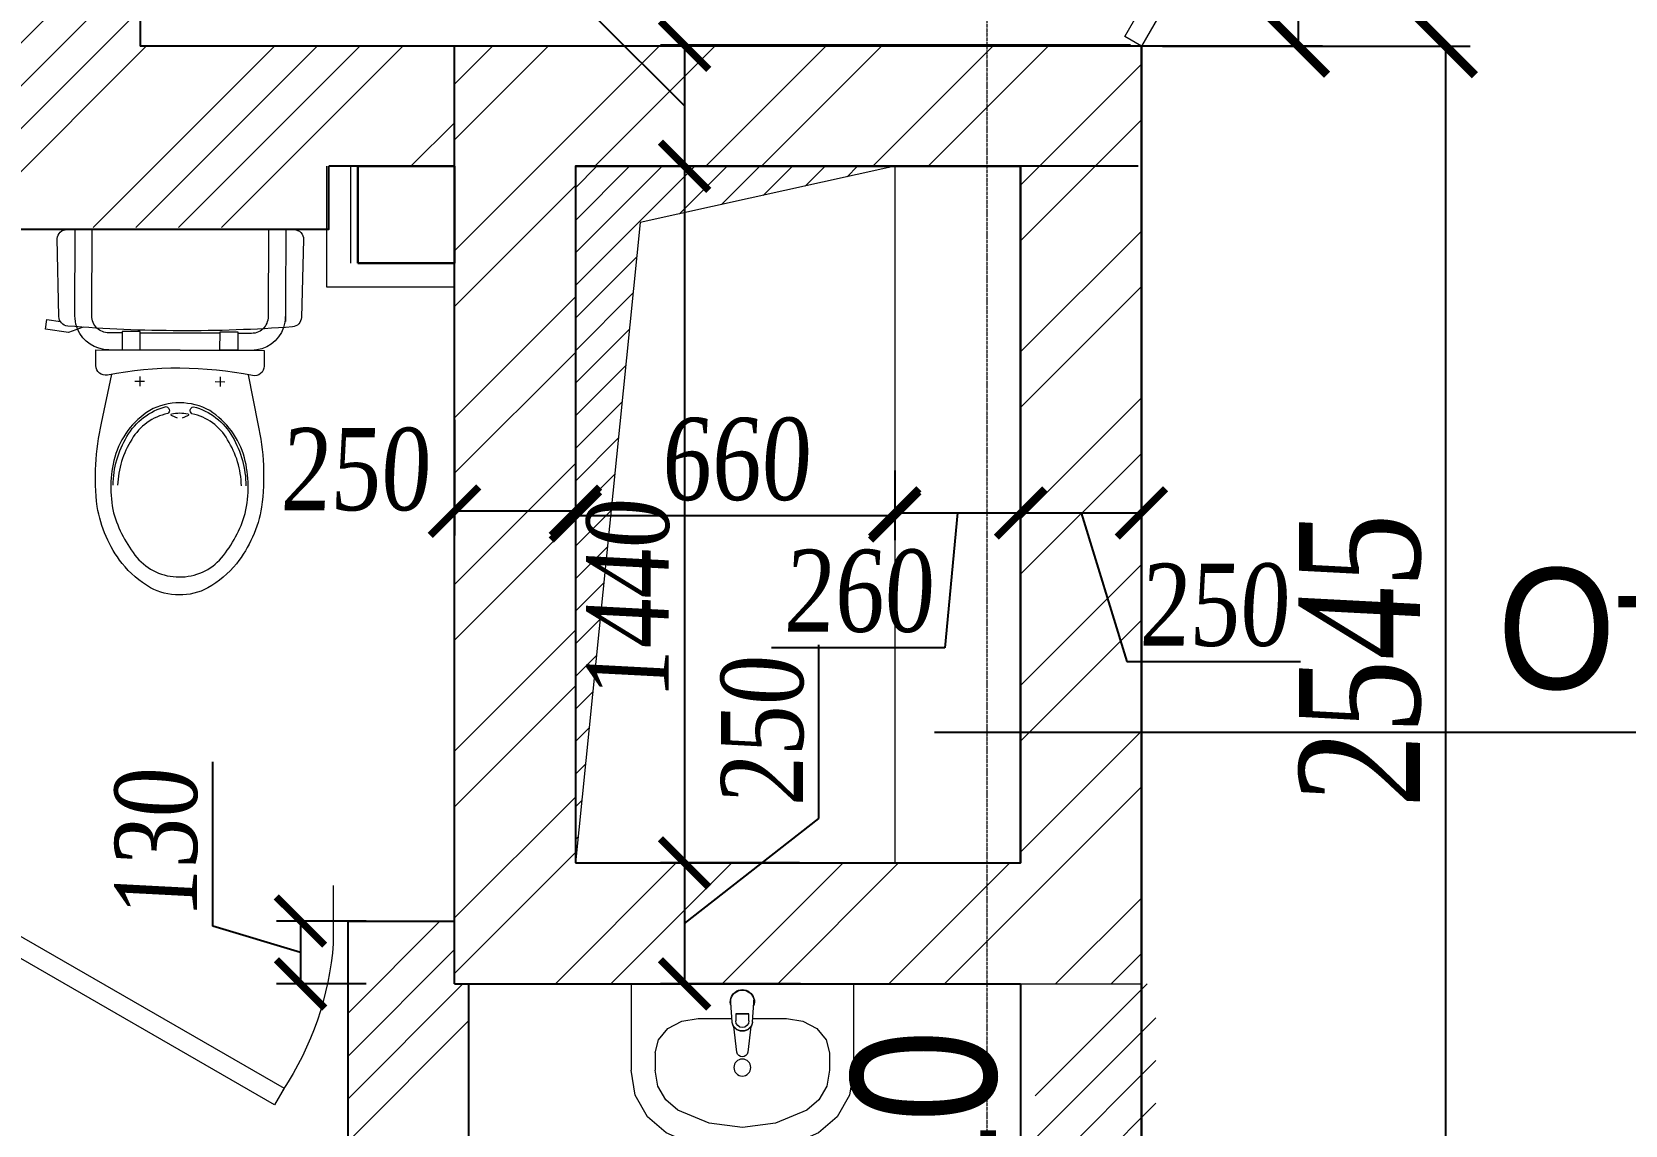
# Model space of a CAD drawing. Header units: inches. Extents: x -407541 to 6688123, y -998590 to 1205599.
# Drawn here: x 93430 to 96723, y 254512 to 256772 of the extents above; entities that cross this region are included whole.
import ezdxf

# ---------------------------------------------------------------- set-up
doc = ezdxf.new("R2010")
doc.units = ezdxf.units.IN
doc.header["$MEASUREMENT"] = 0
doc.linetypes.add('ACAD_ISO04W100', pattern=[30, 24, -3, 0, -3])
for name, color, linetype, lineweight in [('гипрок', 35, 'Continuous', 15), ('двери', 123, 'Continuous', 13), ('Дырки ВК', 26, 'Continuous', 30), ('Оси', 254, 'ACAD_ISO04W100', 5), ('ОТВ ОВ', 4, 'Continuous', 13), ('ПЕРЕГОРОДКА', 7, 'Continuous', 25), ('Перемычки', 21, 'Continuous', 13), ('размер внутр', 142, 'Continuous', 5), ('размеры шахт', 20, 'Continuous', 15), ('санузлы', 7, 'Continuous', 15), ('СТЕКЛО', 121, 'Continuous', 5), ('текст_OB', 40, 'Continuous', 25), ('Штриховка', 7, 'Continuous', 9), ('ШТРИХОВКА КИРПИЧ', 30, 'Continuous', 9)]:
    doc.layers.add(name, color=color, linetype=linetype, lineweight=lineweight)
doc.styles.get("Standard").update_dxf_attribs({"font": 'arial.ttf'})
doc.styles.add('style1', font='arial.ttf', dxfattribs={"width": 0.9, "height": 500})
doc.styles.add('STYLE2', font='times.ttf', dxfattribs={"width": 0.8, "oblique": 3})
doc.dimstyles.new('vnytren', dxfattribs={"dimtxt": 250, "dimasz": 120, "dimexe": 50, "dimexo": 0, "dimgap": 50, "dimtad": 1, "dimdec": 0, "dimzin": 0, "dimdsep": 46, "dimtxsty": 'STYLE2', "dimblk": 'ARCHTICK', "dimcen": 0, "dimadec": 0, "dimazin": 0, "dimtfac": 1, "dimtdec": 0, "dimtmove": 1, "dimatfit": 2, "dimldrblk": 'DOT', "dimfxl": 1, "dimtolj": 1, "dimtzin": 0, "dimarcsym": 0})
doc.dimstyles.new('waxti', dxfattribs={"dimtxt": 170, "dimasz": 100, "dimexe": 50, "dimexo": 0, "dimgap": 30, "dimtad": 1, "dimdec": 0, "dimzin": 0, "dimdsep": 46, "dimtxsty": 'STYLE2', "dimblk": 'ARCHTICK', "dimcen": 0, "dimadec": 0, "dimazin": 0, "dimtfac": 1, "dimtdec": 0, "dimtmove": 1, "dimatfit": 2, "dimldrblk": 'DOT', "dimfxl": 1, "dimtolj": 1, "dimtzin": 0, "dimarcsym": 0})

# ---------------------------------------------------------------- blocks, each defined once
blk = doc.blocks.new('YN 1')
at = {"layer": 'санузлы'}
for p, q in [((-305, 83), (-325, 83)), ((-315, 73), (-315, 93)), ((-215, -82.6), (-215, 82.6)), ((-305, -83), (-325, -83)), ((-315, -73), (-315, -93)), ((-0.1, -217.5), (-150.1, -217.5))]:
    blk.add_line(p, q, dxfattribs=at)
blk.add_lwpolyline([(-203.4, 200.5), (-214.5, 230.7), (-207.8, 278.2), (-188, 275.4), (-191.9, 247.5)], dxfattribs=at)
for points in [[(-1.7, 234.5), (0, -234.5, -0.421203), (-20.5, -254.5), (-181.6, -250.7, -0.384529), (-201.1, -232.3, -0.020097), (-210, 0, -0.020097), (-201.1, 232.3, -0.384529), (-181.6, 250.7), (-20.5, 254.5, -0.410694)], [(-250, 173.9), (-250, -173.9), (-282.6, -173.9, -0.472458), (-302.2, -150, 0.097656), (-302.2, 150, -0.472458), (-282.6, 173.9)], [(-719, 0, 0.221073), (-679.2, -87.4, 0.102493), (-587, -136, 0.121565), (-472, -134, 0.187395), (-375, -62, 0.126952), (-359, 0, 0.126952), (-375, 62, 0.187395), (-472, 134, 0.121565), (-587, 136, 0.102493), (-679.2, 87.4, 0.221073)]]:
    blk.add_lwpolyline(points, format="xyb", close=True, dxfattribs=at)
for points in [[(-202.5, -213.8, -0.32142), (-250, -147.5), (-250, 147.5, -0.300027), (-207.6, 211.8)], [(-207.6, 211.8, -0.019656), (-202.5, 213.8)], [(-202.5, 213.8, -0.081906), (-180, 217.5), (-1.7, 217.5)], [(-300.5, -140.8), (-401.6, -161.5, -0.088113), (-574, -169.9, -0.124068), (-691.3, -118.3, -0.086475), (-741.5, -59.4, -0.130408), (-756, 0, -0.130408), (-741.5, 59.4, -0.086475), (-691.3, 118.3, -0.124068), (-574, 169.9, -0.088113), (-401.6, 161.5), (-300.5, 140.8)], [(-215, 119.6), (-215, 147.5, -0.194092), (-205.2, 171.8)], [(-205.2, 171.8, -0.203745), (-180, 182.5), (-1.6, 182.5)], [(-530, 137, -0.136377), (-429, 109, -0.205105), (-367, 28, -0.668461), (-381.4, 25, 0.213245), (-435, 99, 0.134007), (-530, 128)], [(-391, 5), (-385.8, 15.8, -0.801198), (-382, 17, -0.05862), (-380, 0, -0.05862), (-382, -17, -0.801198), (-385.8, -15.8), (-391, -5)], [(-530, -128, 0.134007), (-435, -99, 0.213245), (-381.4, -25, -0.668461), (-367, -28, -0.205105), (-429, -109, -0.136377), (-530, -137)], [(-203, -173.9, -0.216674), (-215, -147.5), (-215, -119.6)], [(-205.2, -171.8, 0.203745), (-180, -182.5), (-0.2, -182.5)], [(-150.1, -217.5), (-190, -217.5), (-180, -217.5, -0.081902), (-202.5, -213.8)]]:
    blk.add_lwpolyline(points, format="xyb", dxfattribs=at)
for points in [[(-250, 82.6), (-211.8, 82.6), (-211.8, 119.6), (-250, 119.6)], [(-250, -82.6), (-211.8, -82.6), (-211.8, -119.6), (-250, -119.6)]]:
    blk.add_lwpolyline(points, close=True, dxfattribs=at)
blk = doc.blocks.new('DVER 5(!)')
at = {"layer": 'двери'}
for points in [[(6358658.1, 622356.7), (6359236.6, 622690.2), (6359216.6, 622724.8), (6358638.1, 622391.3), (6358658.1, 622356.7)], [(6358638.1, 622391.3), (6358638.1, 622271.3)], [(6359338.3, 622391.3), (6359338.3, 622271.3)]]:
    blk.add_lwpolyline(points, dxfattribs=at)
blk.add_arc((6358702, 622341.7), 638.2, 4.4585, 33.5777, dxfattribs=at)
blk = doc.blocks.new('MOIKA2')
at = {"layer": 'санузлы'}
for p, q in [((0, 230), (178.2, 230)), ((0, 230), (0, -230)), ((142.5, 180), (178.2, 180)), ((71.8, 91.1), (71.8, 21.5)), ((38.5, 23.9), (33.5, 23.8)), ((78.8, 21), (38.5, 23.9)), ((61.7, -13.6), (61.7, 13.6)), ((61.7, 13.6), (76.6, 13.6)), ((62.4, -13.6), (62.4, 13.6)), ((141.2, 11.1), (88.3, 17.7)), ((38.5, -23.9), (33.4, -23.8)), ((78.8, -21), (38.5, -23.9)), ((76.6, -13.6), (61.7, -13.6)), ((71.8, -21.5), (71.8, -91.1)), ((88.3, -17.7), (141.2, -11.1)), ((71.8, -91.1), (71.8, -91.1)), ((142.5, -180), (178.2, -180)), ((0, -230), (178.2, -230))]:
    blk.add_line(p, q, dxfattribs=at)
for points in [[(307.7, 157.3), (274.9, 195.9), (229.8, 221.2), (178.2, 230)], [(142.5, 180), (115.5, 173.2), (92.5, 154), (77.2, 125.1), (71.8, 91.1)], [(261, 133.5), (240, 158.2), (211.2, 174.4), (178.2, 180)], [(261, -133.5), (287.8, -68.9), (297, 0), (287.8, 68.9), (261, 133.5)], [(307.7, -157.3), (334.6, -96.9), (348.3, -32.7), (348.3, 32.7), (334.6, 96.9), (307.7, 157.3)], [(71.8, -91.1), (77.2, -125.1), (92.5, -154), (115.5, -173.2), (142.5, -180)], [(178.2, -180), (211.2, -174.4), (240, -158.2), (261, -133.5)], [(178.2, -230), (229.8, -221.2), (274.9, -195.9), (307.7, -157.3)]]:
    blk.add_lwpolyline(points, dxfattribs=at)
blk.add_circle((172.9, 0), 17.5, dxfattribs=at)
for centre, radius, start, end in [((36.8, 0), 25, 69.2856, 290.7144), ((36.8, 0), 24, 97.8374, 261.8967), ((76.6, 0), 13.6, 270, 90), ((76.2, 0), 21.1, 275.1696, 84.8304), ((76.9, 0), 21.1, 275.1696, 84.8304), ((139.8, 0), 11.2, 277.1389, 82.8611)]:
    blk.add_arc(centre, radius, start, end, dxfattribs=at)
blk = doc.blocks.new('_ARCHTICK')
at = {"color": 0, "linetype": 'ByBlock', "const_width": 0.15}
blk.add_lwpolyline([(-0.5, -0.5), (0.5, 0.5)], dxfattribs=at)
blk = doc.blocks.new('*D910')
at = {"layer": 'размеры шахт', "color": 0, "lineweight": -2, "ltscale": 0.1, "transparency": 16777216}
for p, q in [((95213.4, 255865.6), (95213.4, 255721.5)), ((94553.3, 255840.6), (94553.3, 255721.5)), ((95213.4, 255771.5), (94553.3, 255771.5))]:
    blk.add_line(p, q, dxfattribs=at)
at = {"layer": 'размеры шахт', "color": 0, "lineweight": -2, "ltscale": 0.1, "transparency": 16777216, "xscale": 100, "yscale": 100, "zscale": 100, "rotation": 180}
blk.add_blockref('_ARCHTICK', (94553.3, 255771.5), dxfattribs=at)
at = {"layer": 'размеры шахт', "color": 0, "lineweight": -2, "ltscale": 0.1, "transparency": 16777216, "xscale": 100, "yscale": 100, "zscale": 100}
blk.add_blockref('_ARCHTICK', (95213.4, 255771.5), dxfattribs=at)
at = {"layer": 'размеры шахт', "color": 0, "ltscale": 0.1, "transparency": 16777216, "insert": (94883.4, 255888), "char_height": 170, "attachment_point": 5, "style": 'STYLE2'}
blk.add_mtext('\\A1;660', dxfattribs=at)
blk = doc.blocks.new('_Dot')
at = {"color": 0, "linetype": 'ByBlock', "lineweight": -2}
blk.add_line((-0.5, 0), (-1, 0), dxfattribs=at)
at = {"color": 0, "linetype": 'ByBlock', "const_width": 0.5}
blk.add_lwpolyline([(-0.25, 0, 1), (0.25, 0, 1)], format="xyb", close=True, dxfattribs=at)
blk = doc.blocks.new('*D911')
at = {"layer": 'размеры шахт', "color": 0, "lineweight": -2, "ltscale": 0.1, "transparency": 16777216}
for p, q in [((94303.3, 255970), (94303.3, 255731.1)), ((94553.3, 255918.6), (94553.3, 255731.1)), ((94553.3, 255781.1), (94303.3, 255781.1))]:
    blk.add_line(p, q, dxfattribs=at)
at = {"layer": 'размеры шахт', "color": 0, "lineweight": -2, "ltscale": 0.1, "transparency": 16777216, "xscale": 100, "yscale": 100, "zscale": 100, "rotation": 180}
blk.add_blockref('_ARCHTICK', (94303.3, 255781.1), dxfattribs=at)
at = {"layer": 'размеры шахт', "color": 0, "lineweight": -2, "ltscale": 0.1, "transparency": 16777216, "xscale": 100, "yscale": 100, "zscale": 100}
blk.add_blockref('_ARCHTICK', (94553.3, 255781.1), dxfattribs=at)
at = {"layer": 'размеры шахт', "color": 0, "ltscale": 0.1, "transparency": 16777216, "insert": (94097, 255867), "char_height": 170, "attachment_point": 5, "style": 'STYLE2'}
blk.add_mtext('\\A1;250', dxfattribs=at)
blk = doc.blocks.new('*D912')
at = {"layer": 'размеры шахт', "color": 0, "lineweight": -2, "ltscale": 0.1, "transparency": 16777216}
for p, q in [((94597.5, 256799.6), (94597.5, 257158.2)), ((94779, 256619.2), (94597.5, 256799.6)), ((95700.7, 256744.3), (94729, 256744.3)), ((94779, 256744.3), (94779, 256494.2)), ((95716.6, 256494.2), (94729, 256494.2))]:
    blk.add_line(p, q, dxfattribs=at)
at = {"layer": 'размеры шахт', "color": 0, "lineweight": -2, "ltscale": 0.1, "transparency": 16777216, "xscale": 100, "yscale": 100, "zscale": 100}
for p, rotation in [((94779, 256744.3), 90), ((94779, 256494.2), 270)]:
    blk.add_blockref('_ARCHTICK', p, dxfattribs=dict(at, rotation=rotation))
at = {"layer": 'размеры шахт', "color": 0, "ltscale": 0.1, "transparency": 16777216, "insert": (94481, 256978.9), "char_height": 170, "attachment_point": 5, "rotation": 90, "style": 'STYLE2'}
blk.add_mtext('\\A1;250', dxfattribs=at)
blk = doc.blocks.new('*D913')
at = {"layer": 'размеры шахт', "color": 0, "lineweight": -2, "ltscale": 0.1, "transparency": 16777216}
for p, q in [((95473.4, 256494.2), (94729, 256494.2)), ((94779, 256494.2), (94779, 255054)), ((95016.8, 255054), (94729, 255054))]:
    blk.add_line(p, q, dxfattribs=at)
at = {"layer": 'размеры шахт', "color": 0, "lineweight": -2, "ltscale": 0.1, "transparency": 16777216, "xscale": 100, "yscale": 100, "zscale": 100}
for p, rotation in [((94779, 256494.2), 90), ((94779, 255054), 270)]:
    blk.add_blockref('_ARCHTICK', p, dxfattribs=dict(at, rotation=rotation))
at = {"layer": 'размеры шахт', "color": 0, "ltscale": 0.1, "transparency": 16777216, "insert": (94662.5, 255598.2), "char_height": 170, "attachment_point": 5, "rotation": 90, "style": 'STYLE2'}
blk.add_mtext('\\A1;1440', dxfattribs=at)
blk = doc.blocks.new('*D914')
at = {"layer": 'размеры шахт', "color": 0, "lineweight": -2, "ltscale": 0.1, "transparency": 16777216}
for p, q in [((95056.7, 255145.9), (95056.7, 255504.6)), ((94779, 254929), (95056.7, 255145.9)), ((95016.8, 255054), (94729, 255054)), ((94779, 255054), (94779, 254803.9)), ((95018.3, 254803.9), (94729, 254803.9))]:
    blk.add_line(p, q, dxfattribs=at)
at = {"layer": 'размеры шахт', "color": 0, "lineweight": -2, "ltscale": 0.1, "transparency": 16777216, "xscale": 100, "yscale": 100, "zscale": 100}
for p, rotation in [((94779, 255054), 90), ((94779, 254803.9), 270)]:
    blk.add_blockref('_ARCHTICK', p, dxfattribs=dict(at, rotation=rotation))
at = {"layer": 'размеры шахт', "color": 0, "ltscale": 0.1, "transparency": 16777216, "insert": (94940.2, 255325.3), "char_height": 170, "attachment_point": 5, "rotation": 90, "style": 'STYLE2'}
blk.add_mtext('\\A1;250', dxfattribs=at)
blk = doc.blocks.new('*D3216')
at = {"layer": 'размеры шахт', "color": 0, "lineweight": -2, "ltscale": 0.1, "transparency": 16777216}
for p, q in [((95473.4, 256494.2), (95473.4, 255727.5)), ((95723.4, 256384.2), (95723.4, 255727.5)), ((95473.4, 255777.5), (95723.4, 255777.5)), ((95598.4, 255777.5), (95693.4, 255470.1)), ((95693.4, 255470.1), (96052.1, 255470.1))]:
    blk.add_line(p, q, dxfattribs=at)
at = {"layer": 'размеры шахт', "color": 0, "lineweight": -2, "ltscale": 0.1, "transparency": 16777216, "xscale": 100, "yscale": 100, "zscale": 100, "rotation": 180}
blk.add_blockref('_ARCHTICK', (95473.4, 255777.5), dxfattribs=at)
at = {"layer": 'размеры шахт', "color": 0, "lineweight": -2, "ltscale": 0.1, "transparency": 16777216, "xscale": 100, "yscale": 100, "zscale": 100}
blk.add_blockref('_ARCHTICK', (95723.4, 255777.5), dxfattribs=at)
at = {"layer": 'размеры шахт', "color": 0, "ltscale": 0.1, "transparency": 16777216, "insert": (95872.8, 255586.6), "char_height": 170, "attachment_point": 5, "style": 'STYLE2'}
blk.add_mtext('\\A1;250', dxfattribs=at)
blk = doc.blocks.new('*D3219')
at = {"layer": 'размер внутр', "color": 0, "lineweight": -2, "ltscale": 0.1, "transparency": 16777216}
for p, q in [((95767, 256742.3), (96402.8, 256742.3)), ((96352.8, 254197.3), (96352.8, 256742.3)), ((95737.4, 254197.3), (96402.8, 254197.3))]:
    blk.add_line(p, q, dxfattribs=at)
at = {"layer": 'размер внутр', "color": 0, "lineweight": -2, "ltscale": 0.1, "transparency": 16777216, "xscale": 120, "yscale": 120, "zscale": 120}
for p, rotation in [((96352.8, 256742.3), 90), ((96352.8, 254197.3), 270)]:
    blk.add_blockref('_ARCHTICK', p, dxfattribs=dict(at, rotation=rotation))
at = {"layer": 'размер внутр', "color": 0, "ltscale": 0.1, "transparency": 16777216, "insert": (96175.7, 255469.8), "char_height": 250, "attachment_point": 5, "rotation": 90, "style": 'STYLE2'}
blk.add_mtext('\\A1;2545', dxfattribs=at)
blk = doc.blocks.new('DVER 4(!)')
at = {"layer": 'двери'}
for points in [[(6388679.9, 630569.8), (6388559.9, 630569.8)], [(6388645.3, 630549.8), (6389150.3, 629675.1), (6389184.9, 629695.1), (6388679.9, 630569.8), (6388645.3, 630549.8)], [(6388679.9, 629559.8), (6388559.9, 629559.8)]]:
    blk.add_lwpolyline(points, dxfattribs=at)
blk.add_arc((6388706.2, 630469.7), 910.3, 268.3483, 299.2018, dxfattribs=at)
blk = doc.blocks.new('*D3260')
at = {"layer": 'размеры шахт', "color": 0, "lineweight": -2, "ltscale": 0.1, "transparency": 16777216}
for p, q in [((95213.4, 255865.6), (95213.4, 255727.5)), ((95473.4, 255865.6), (95473.4, 255727.5)), ((95213.4, 255777.5), (95473.4, 255777.5)), ((95343.4, 255777.5), (95317.1, 255499)), ((95317.1, 255499), (94958.4, 255499))]:
    blk.add_line(p, q, dxfattribs=at)
at = {"layer": 'размеры шахт', "color": 0, "lineweight": -2, "ltscale": 0.1, "transparency": 16777216, "xscale": 100, "yscale": 100, "zscale": 100, "rotation": 180}
blk.add_blockref('_ARCHTICK', (95213.4, 255777.5), dxfattribs=at)
at = {"layer": 'размеры шахт', "color": 0, "lineweight": -2, "ltscale": 0.1, "transparency": 16777216, "xscale": 100, "yscale": 100, "zscale": 100}
blk.add_blockref('_ARCHTICK', (95473.4, 255777.5), dxfattribs=at)
at = {"layer": 'размеры шахт', "color": 0, "ltscale": 0.1, "transparency": 16777216, "insert": (95137.7, 255615.5), "char_height": 170, "attachment_point": 5, "style": 'STYLE2'}
blk.add_mtext('\\A1;260', dxfattribs=at)
blk = doc.blocks.new('*D3532')
at = {"layer": 'размер внутр', "color": 0, "lineweight": -2, "ltscale": 0.1, "transparency": 16777216}
for p, q in [((93803.6, 254923.3), (93803.6, 255262.7)), ((94120.4, 254933.8), (93935, 254933.8)), ((93985, 254933.8), (93985, 254803.9)), ((93985, 254868.8), (93803.6, 254923.3)), ((94120.4, 254803.9), (93935, 254803.9))]:
    blk.add_line(p, q, dxfattribs=at)
at = {"layer": 'размер внутр', "color": 0, "lineweight": -2, "ltscale": 0.1, "transparency": 16777216, "xscale": 100, "yscale": 100, "zscale": 100}
for p, rotation in [((93985, 254933.8), 89.99999999999919), ((93985, 254803.9), 269.9999999999992)]:
    blk.add_blockref('_ARCHTICK', p, dxfattribs=dict(at, rotation=rotation))
at = {"layer": 'размер внутр', "color": 0, "ltscale": 0.1, "transparency": 16777216, "insert": (93687.1, 255093), "char_height": 170, "attachment_point": 5, "rotation": 90, "style": 'STYLE2'}
blk.add_mtext('\\A1;130', dxfattribs=at)
blk = doc.blocks.new('*D3634')
at = {"layer": 'размер внутр', "color": 0, "lineweight": -2, "transparency": 16777216}
for p, q in [((95723.3, 258913.3), (96097.3, 258913.3)), ((96047.3, 258913.3), (96047.3, 256743.3)), ((95719.9, 256743.3), (96097.3, 256743.3))]:
    blk.add_line(p, q, dxfattribs=at)
at = {"layer": 'размер внутр', "color": 0, "lineweight": -2, "transparency": 16777216, "xscale": 120, "yscale": 120, "zscale": 120}
for p, rotation in [((96047.3, 258913.3), 89.99999999999919), ((96047.3, 256743.3), 269.9999999999992)]:
    blk.add_blockref('_ARCHTICK', p, dxfattribs=dict(at, rotation=rotation))
at = {"layer": 'размер внутр', "color": 0, "transparency": 16777216, "insert": (95869.8, 257828.3), "char_height": 250, "attachment_point": 5, "rotation": 90, "style": 'STYLE2'}
blk.add_mtext('\\A1;2170', dxfattribs=at)

msp = doc.modelspace()

# ---------------------------------------------------------------- hatches: boundary and pattern name
at = {"layer": 'Штриховка'}
h = msp.add_hatch(dxfattribs=at)
h.set_pattern_fill('ANSI32', color=256, scale=650, style=0)
h.paths.add_polyline_path([(94303.3, 256742.3), (95723.3, 256742.3), (95723.3, 254804), (94303.3, 254804)])
h.paths.add_polyline_path([(94553.3, 256494.2), (95473.4, 256494.2), (95473.4, 255054), (94553.3, 255054)], flags=16)
at = {"layer": 'Штриховка', "ltscale": 0.1}
h = msp.add_hatch(dxfattribs=at)
h.set_pattern_fill('ANSI31', color=256, scale=15, style=0)
h.set_pattern_definition([(225, (229804.623, 276461.92), (33.67596, -33.67596), [])])
h.paths.add_polyline_path([(95213.4, 256494.2), (94687.4, 256377.7), (94553.3, 255054), (94553.3, 256494.2)])
at = {"layer": 'ШТРИХОВКА КИРПИЧ', "ltscale": 0.1}
h = msp.add_hatch(dxfattribs=at)
h.set_pattern_fill('ANSI34', color=256, scale=500, style=0)
h.paths.add_polyline_path([(95603.4, 260737.2), (95473.4, 260737.2), (95473.4, 259163.3), (93656.7, 259163.3), (93656.7, 259273.1), (93403.4, 259273.1), (93403.4, 258037.2), (93653.4, 258037.2), (93653.4, 258913.3), (95353.3, 258913.3), (95353.3, 258918.3), (95403.4, 258918.3), (95403.4, 258913.3), (95603.4, 258913.3), (95603.4, 258713.3), (95603.4, 258658.4), (95473.4, 258658.4), (95473.4, 258237.2), (95603.4, 258237.2), (95603.4, 258037.2), (95723.3, 258037.2), (95723.3, 261137.2), (95603.4, 261137.2)])
h.paths.add_polyline_path([(95603.4, 257837.2), (95473.4, 257837.2), (95473.4, 257752.3), (95723.3, 257752.3), (95723.3, 258037.2), (95603.4, 258037.2)])
h.paths.add_polyline_path([(93577.8, 258772), (94381.6, 258772), (94381.6, 258294.9), (93577.8, 258294.9)], flags=24)
edge = h.paths.add_edge_path()
edge.add_line((94303.3, 256494.2), (94303.3, 256742.3))
edge.add_line((94303.3, 256742.3), (93653.4, 256742.3))
edge.add_line((93653.4, 256742.3), (93653.4, 256836.9))
edge.add_line((93653.4, 256836.9), (93650.3, 256836.9))
edge.add_line((93650.3, 256836.9), (93650.3, 257296.9))
edge.add_line((93650.3, 257296.9), (93653.4, 257296.9))
edge.add_line((93653.4, 257296.9), (93653.4, 258037.2))
edge.add_line((93653.4, 258037.2), (93403.4, 258037.2))
edge.add_line((93403.4, 258037.2), (93403.4, 256614.2))
edge.add_line((93403.4, 256614.2), (91583.3, 256614.2))
edge.add_line((91583.3, 256614.2), (91583.3, 256364.2))
edge.add_line((91583.3, 256364.2), (91781.9, 256364.2))
edge.add_arc((91794.9, 256349), 20, 89.7877, 130.6549, ccw=False)
edge.add_line((91795, 256369), (92263.8, 256369))
edge.add_arc((92264.4, 256349.6), 19.5, 48.7563, 91.7471, ccw=False)
edge.add_line((92277.3, 256364.2), (92691.1, 256364.2))
edge.add_arc((92694.2, 256345), 19.5, 88.2529, 99.1483, ccw=False)
edge.add_line((92694.8, 256364.5), (93163.7, 256364.5))
edge.add_arc((93163.7, 256344.4), 20, 81.1333, 90.2123, ccw=False)
edge.add_line((93166.8, 256364.2), (93490.8, 256364.2))
edge.add_arc((93501.7, 256348.1), 19.5, 88.2529, 124.0697, ccw=False)
edge.add_line((93502.3, 256367.5), (93971.2, 256367.5))
edge.add_arc((93971.2, 256347.5), 20, 56.4242, 90.2123, ccw=False)
edge.add_line((93982.3, 256364.2), (94039.1, 256364.2))
edge.add_line((94039.1, 256364.2), (94039.1, 256494.2))
edge.add_line((94039.1, 256494.2), (94103.3, 256494.2))
edge.add_line((94103.3, 256494.2), (94103.3, 256494.2))
edge.add_line((94103.3, 256494.2), (94303.3, 256494.2))
h = msp.add_hatch(dxfattribs=at)
h.set_pattern_fill('ANSI34', color=256, scale=500, style=0)
h.set_pattern_definition([(45, (30, 0), (-265.16504, 265.16504), []), (45, (118.4, 0), (-265.16504, 265.16504), []), (45, (206.78, 0), (-265.16504, 265.16504), []), (45, (295.17, 0), (-265.16504, 265.16504), [])])
h.paths.add_polyline_path([(95503.4, 254196.9), (95753.4, 254196.9), (95753.4, 254804), (95503.4, 254804)])
h.paths.add_polyline_path([(94333.2, 254803.9), (94303.2, 254803.9), (94303.2, 254934), (94083.2, 254934), (94083.2, 254197), (94333.2, 254197)])

# ---------------------------------------------------------------- linework, layer by layer
at = {"layer": 'гипрок', "ltscale": 0.1}
msp.add_line((94089.1, 256294.2), (94089.1, 256494.2), dxfattribs=at)
msp.add_lwpolyline([(94303, 256244.2), (94039.1, 256244.2), (94039.1, 256494.2)], dxfattribs=at)
at = {"layer": 'Дырки ВК'}
msp.add_lwpolyline([(94103.3, 256294.2), (94303.3, 256294.2), (94303.3, 256494.2), (94103.3, 256494.2)], close=True, dxfattribs=at)
at = {"layer": 'Оси', "ltscale": 0.3}
msp.add_line((95403.4, 278737.2), (95403.4, 186893.5), dxfattribs=at)
at = {"layer": 'ОТВ ОВ', "ltscale": 0.1}
msp.add_lwpolyline([(94553.3, 256494.2), (95213.4, 256494.2), (95213.4, 255054.2), (94553.3, 255054.2)], close=True, dxfattribs=at)
at = {"layer": 'ПЕРЕГОРОДКА'}
for p, q in [((93653.4, 258913.3), (93653.4, 256742.3)), ((95723.4, 256742.3), (93653.4, 256742.3)), ((94303.3, 256494.2), (94303.3, 256742.3)), ((95723.4, 256742.3), (95723.3, 254197)), ((95723.4, 254197), (95723.4, 256742.3)), ((94043.3, 256367.9), (94043.3, 256494.2)), ((94303.3, 256494.2), (94043.3, 256494.2)), ((94303.2, 254803.9), (94303.3, 256494.2)), ((94553.3, 256494.2), (94553.3, 255054)), ((94553.3, 255054), (95473.4, 255054)), ((94083.2, 254197), (94083.4, 254933.8)), ((94083.4, 254933.8), (94303.2, 254933.7)), ((94303.2, 254803.9), (95473.4, 254804)), ((94333.2, 254197), (94333.2, 254804)), ((95473.4, 254804), (95473.4, 254196.9))]:
    msp.add_line(p, q, dxfattribs=at)
at = {"layer": 'ПЕРЕГОРОДКА', "ltscale": 0.1}
msp.add_line((95723.4, 256742.3), (95603.4, 256742.3), dxfattribs=at)
at = {"layer": 'ПЕРЕГОРОДКА'}
for points in [[(91583.3, 256614.2), (91583.3, 256364.2), (93988.9, 256364.2), (94043.3, 256364.2), (94043.3, 256364.2), (94043.3, 256494.2)], [(94553.3, 256494.2), (95473.4, 256494.2), (95473.4, 255054)]]:
    msp.add_lwpolyline(points, dxfattribs=at)
msp.add_lwpolyline([(94553.3, 255054), (95473.4, 255054), (95473.4, 256494.2), (94553.3, 256494.2)], close=True, dxfattribs=at)
at = {"layer": 'размеры шахт', "ltscale": 0.1}
for p, q in [((94779, 256614.2), (94779, 256494.2)), ((95473.4, 256494.2), (94729, 256494.2)), ((95473.4, 256494.2), (94729, 256494.2)), ((95016.8, 255054), (94729, 255054))]:
    msp.add_line(p, q, dxfattribs=at)
at = {"layer": 'текст_OB', "ltscale": 0.1}
msp.add_line((95295.2, 255324.6), (97752.1, 255324.6), dxfattribs=at)
at = {"layer": 'Штриховка'}
msp.add_line((95473.4, 254804), (95723.4, 254804), dxfattribs=at)
at = {"layer": 'Штриховка', "ltscale": 0.1}
msp.add_lwpolyline([(95213.4, 256494.2), (94687.4, 256377.7), (94553.3, 255054), (94553.3, 256494.2), (95213.4, 256494.2)], dxfattribs=at)

# ---------------------------------------------------------------- block references
at = {"layer": 'двери', "xscale": -1, "rotation": 180}
msp.add_blockref('DVER 4(!)', (-6292956.6, 887312.1), dxfattribs=at)
at = {"layer": 'размеры шахт', "ltscale": 0.1, "xscale": 50, "yscale": 50, "zscale": 50}
for p, rotation in [((94779, 256494.2), 270), ((94779, 256494.2), 90), ((94779, 255054), 270)]:
    msp.add_blockref('_ARCHTICK', p, dxfattribs=dict(at, rotation=rotation))
at = {"layer": 'санузлы', "rotation": 89.78669600787309}
msp.add_blockref('YN 1', (93736.8, 256364.2), dxfattribs=at)
at = {"layer": 'санузлы', "xscale": -1, "rotation": 90}
msp.add_blockref('MOIKA2', (94898.3, 254803.9), dxfattribs=at)
at = {"layer": 'СТЕКЛО', "xscale": -1, "rotation": 180}
msp.add_blockref('DVER 5(!)', (-6265285.5, 877278.9), dxfattribs=at)

# ---------------------------------------------------------------- texts
at = {"layer": 'Перемычки', "width": 0.82}
msp.add_text('ПР10', height=300, rotation=89.9979, dxfattribs=at).set_placement((95422.9, 253850.6))
at = {"layer": 'текст_OB', "ltscale": 0.1, "insert": (97007.7, 255663.6), "char_height": 250, "width": 4189.802, "attachment_point": 2, "style": 'style1'}
msp.add_mtext(' Отв. OB ', dxfattribs=at)

# ---------------------------------------------------------------- dimensions: what is measured, and where the dimension line sits
at = {"layer": 'размер внутр'}
dim = msp.add_linear_dim(base=(96047.3, 256743.3), p1=(95723.3, 258913.3), p2=(95719.9, 256743.3), angle=90, dimstyle='vnytren', override={"dimatfit": 3}, dxfattribs=at)
dim.commit()
dim.dimension.update_dxf_attribs({"geometry": '*D3634', "text_midpoint": (95869.8, 257828.3)})
at = {"layer": 'размер внутр', "ltscale": 0.1}
dim = msp.add_linear_dim(base=(96352.8, 256742.3), p1=(95737.4, 254197.3), p2=(95767, 256742.3), angle=90, dimstyle='vnytren', dxfattribs=at)
dim.commit()
dim.dimension.update_dxf_attribs({"geometry": '*D3219', "text_midpoint": (96175.7, 255469.8)})
at = {"layer": 'размер внутр', "color": 4, "ltscale": 0.1}
dim = msp.add_linear_dim(base=(93985, 254803.9), p1=(94120.4, 254933.8), p2=(94120.4, 254803.9), angle=90, dimstyle='waxti', dxfattribs=at)
dim.commit()
dim.dimension.update_dxf_attribs({"geometry": '*D3532', "text_midpoint": (93687.1, 254953.3)})
at = {"layer": 'размеры шахт', "ltscale": 0.1}
for base, p1, p2, picture, middle in [((94779, 256494.2), (95700.7, 256744.3), (95716.6, 256494.2), '*D912', (94597.5, 256829.6)), ((94779, 255054), (95473.4, 256494.2), (95016.8, 255054), '*D913', (94779, 255598.2)), ((94779, 254803.9), (95016.8, 255054), (95018.3, 254803.9), '*D914', (95056.7, 255175.9))]:
    dim = msp.add_linear_dim(base=base, p1=p1, p2=p2, angle=90, dimstyle='waxti', dxfattribs=at)
    dim.commit()
    dim.dimension.update_dxf_attribs({"geometry": picture, "text_midpoint": middle, "dimtype": 160})
for base, p1, p2, picture, middle in [((95723.4, 255777.5), (95473.4, 256494.2), (95723.4, 256384.2), '*D3216', (95723.4, 255470.1)), ((94303.3, 255781.1), (94553.3, 255918.6), (94303.3, 255970), '*D911', (94097, 255750.6)), ((95473.4, 255777.5), (95213.4, 255865.6), (95473.4, 255865.6), '*D3260', (95287.1, 255499))]:
    dim = msp.add_linear_dim(base=base, p1=p1, p2=p2, dimstyle='waxti', dxfattribs=at)
    dim.commit()
    dim.dimension.update_dxf_attribs({"geometry": picture, "text_midpoint": middle, "dimtype": 160})
dim = msp.add_linear_dim(base=(94553.3, 255771.5), p1=(95213.4, 255865.6), p2=(94553.3, 255840.6), dimstyle='waxti', dxfattribs=at)
dim.commit()
dim.dimension.update_dxf_attribs({"geometry": '*D910', "text_midpoint": (94883.4, 255888)})

doc.saveas('drawing.dxf')
